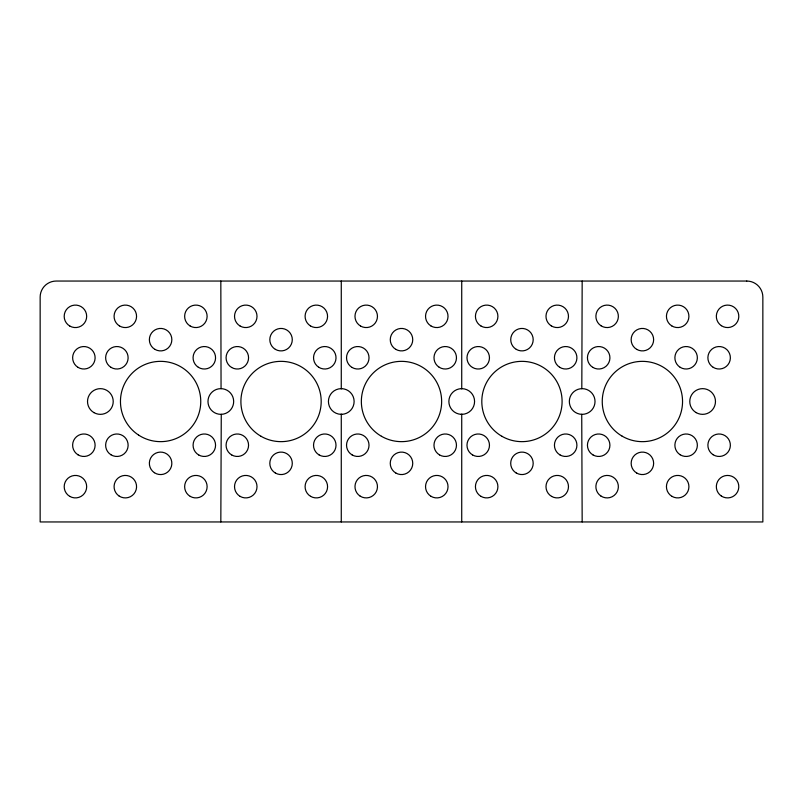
<?xml version="1.0" encoding="UTF-8"?>
<svg xmlns="http://www.w3.org/2000/svg" width="803" height="803" viewBox="0 0 803 803"><rect width="100%" height="100%" fill="white"/><g stroke="black" fill="none" stroke-linecap="round" stroke-linejoin="round"><path stroke-width="1.2" d="M220.825 281.05L221.056 388.652M340.914 388.662L341.506 388.652A12.848 12.848 0 0 1 354.123 401.39A12.848 12.848 0 0 1 341.717 414.338L340.833 414.338A12.848 12.848 0 0 1 328.427 401.39A12.848 12.848 0 0 1 341.044 388.652L341.636 388.662M461.364 388.662L461.956 388.652A12.848 12.848 0 0 1 474.573 401.39A12.848 12.848 0 0 1 462.167 414.338L461.283 414.338A12.848 12.848 0 0 1 448.877 401.39A12.848 12.848 0 0 1 461.494 388.652L462.086 388.662M221.397 414.338L220.825 414.338A12.848 12.848 0 0 1 209.623 395.206A12.848 12.848 0 0 1 231.796 394.815A12.848 12.848 0 0 1 221.267 414.338L220.825 521.95M340.703 414.338L341.847 414.338M461.153 414.338L462.297 414.338M581.814 388.662L582.175 281.05M581.603 414.338L582.175 414.338A12.848 12.848 0 0 0 593.377 395.206A12.848 12.848 0 0 0 571.204 394.815A12.848 12.848 0 0 0 581.733 414.338L582.175 521.95M461.725 281.05L461.725 388.662M461.725 414.338L461.725 521.95M341.275 281.05L341.275 388.662M341.275 414.338L341.275 521.95M746.79 281.05L56.21 281.05A16.06 16.06 0 0 0 40.15 297.11L40.15 521.95L762.85 521.95L762.85 297.11A16.06 16.06 0 0 0 746.79 281.05M680.201 367.332A11.242 11.242 0 0 0 697.355 358.128A11.242 11.242 0 0 0 680.814 347.87A11.242 11.242 0 0 0 680.201 367.332M696.201 412.632A12.848 12.848 0 0 0 715.473 401.5A12.848 12.848 0 0 0 696.201 390.368A12.848 12.848 0 0 0 696.201 412.632M636.779 349.405A11.242 11.242 0 0 0 653.642 339.669A11.242 11.242 0 0 0 636.779 329.933A11.242 11.242 0 0 0 636.779 349.405M600.895 496.033A11.242 11.242 0 0 0 618.34 487.381A11.242 11.242 0 0 0 602.12 476.601A11.242 11.242 0 0 0 600.895 496.033M593.056 454.96A11.242 11.242 0 0 0 609.919 445.223A11.242 11.242 0 0 0 593.056 435.487A11.242 11.242 0 0 0 593.056 454.96M592.815 367.372A11.242 11.242 0 0 0 609.919 358.058A11.242 11.242 0 0 0 593.307 347.91A11.242 11.242 0 0 0 592.815 367.372M713.205 367.332A11.242 11.242 0 0 0 730.369 358.128A11.242 11.242 0 0 0 713.817 347.87A11.242 11.242 0 0 0 713.205 367.332M671.76 325.888A11.242 11.242 0 0 0 688.914 316.683A11.242 11.242 0 0 0 672.362 306.425A11.242 11.242 0 0 0 671.76 325.888M601.056 325.797A11.242 11.242 0 0 0 618.35 316.854A11.242 11.242 0 0 0 601.959 306.344A11.242 11.242 0 0 0 601.056 325.797M721.365 325.697A11.242 11.242 0 0 0 738.79 317.014A11.242 11.242 0 0 0 722.559 306.264A11.242 11.242 0 0 0 721.365 325.697M721.365 496.043A11.242 11.242 0 0 0 738.79 487.361A11.242 11.242 0 0 0 722.559 476.611A11.242 11.242 0 0 0 721.365 496.043M680.201 454.779A11.242 11.242 0 0 0 697.355 445.575A11.242 11.242 0 0 0 680.814 435.316A11.242 11.242 0 0 0 680.201 454.779M636.779 473.067A11.242 11.242 0 0 0 653.642 463.331A11.242 11.242 0 0 0 636.779 453.595A11.242 11.242 0 0 0 636.779 473.067M622.094 436.139A40.15 40.15 0 0 0 682.55 401.761A40.15 40.15 0 0 0 622.556 366.6A40.15 40.15 0 0 0 622.094 436.139M713.144 454.739A11.242 11.242 0 0 0 730.359 445.655A11.242 11.242 0 0 0 713.887 435.276A11.242 11.242 0 0 0 713.144 454.739M671.981 496.364A11.242 11.242 0 0 0 688.924 486.759A11.242 11.242 0 0 0 672.131 476.892A11.242 11.242 0 0 0 671.981 496.364M472.596 454.95A11.242 11.242 0 0 0 489.469 445.233A11.242 11.242 0 0 0 472.616 435.477A11.242 11.242 0 0 0 472.596 454.95M481.007 326.038A11.242 11.242 0 0 0 497.91 316.382A11.242 11.242 0 0 0 481.097 306.565A11.242 11.242 0 0 0 481.007 326.038M559.952 454.899A11.242 11.242 0 0 0 576.915 445.344A11.242 11.242 0 0 0 560.153 435.427A11.242 11.242 0 0 0 559.952 454.899M516.259 473.027A11.242 11.242 0 0 0 533.192 463.411A11.242 11.242 0 0 0 516.399 453.554A11.242 11.242 0 0 0 516.259 473.027M501.875 436.27A40.15 40.15 0 0 0 562.1 401.5A40.15 40.15 0 0 0 501.875 366.73A40.15 40.15 0 0 0 501.875 436.27M472.545 367.483A11.242 11.242 0 0 0 489.469 357.847A11.242 11.242 0 0 0 472.666 348.01A11.242 11.242 0 0 0 472.545 367.483M481.047 496.405A11.242 11.242 0 0 0 497.91 486.668A11.242 11.242 0 0 0 481.047 476.932A11.242 11.242 0 0 0 481.047 496.405M551.611 496.405A11.242 11.242 0 0 0 568.474 486.668A11.242 11.242 0 0 0 551.611 476.932A11.242 11.242 0 0 0 551.611 496.405M551.31 325.888A11.242 11.242 0 0 0 568.464 316.683A11.242 11.242 0 0 0 551.912 306.425A11.242 11.242 0 0 0 551.31 325.888M516.269 349.365A11.242 11.242 0 0 0 533.192 339.739A11.242 11.242 0 0 0 516.389 329.903A11.242 11.242 0 0 0 516.269 349.365M559.611 367.242A11.242 11.242 0 0 0 576.905 358.299A11.242 11.242 0 0 0 560.504 347.799A11.242 11.242 0 0 0 559.611 367.242M352.146 454.95A11.242 11.242 0 0 0 369.019 445.233A11.242 11.242 0 0 0 352.166 435.477A11.242 11.242 0 0 0 352.146 454.95M360.557 326.038A11.242 11.242 0 0 0 377.46 316.382A11.242 11.242 0 0 0 360.647 306.565A11.242 11.242 0 0 0 360.557 326.038M439.502 454.899A11.242 11.242 0 0 0 456.465 445.344A11.242 11.242 0 0 0 439.703 435.427A11.242 11.242 0 0 0 439.502 454.899M395.809 473.027A11.242 11.242 0 0 0 412.742 463.411A11.242 11.242 0 0 0 395.949 453.554A11.242 11.242 0 0 0 395.809 473.027M381.425 436.27A40.15 40.15 0 0 0 441.65 401.5A40.15 40.15 0 0 0 381.425 366.73A40.15 40.15 0 0 0 381.425 436.27M352.095 367.483A11.242 11.242 0 0 0 369.019 357.847A11.242 11.242 0 0 0 352.216 348.01A11.242 11.242 0 0 0 352.095 367.483M360.156 496.134A11.242 11.242 0 0 0 377.45 487.19A11.242 11.242 0 0 0 361.059 476.681A11.242 11.242 0 0 0 360.156 496.134M431 496.314A11.242 11.242 0 0 0 448.024 486.859A11.242 11.242 0 0 0 431.321 476.841A11.242 11.242 0 0 0 431 496.314M430.86 325.888A11.242 11.242 0 0 0 448.014 316.683A11.242 11.242 0 0 0 431.462 306.425A11.242 11.242 0 0 0 430.86 325.888M395.819 349.365A11.242 11.242 0 0 0 412.742 339.739A11.242 11.242 0 0 0 395.939 329.903A11.242 11.242 0 0 0 395.819 349.365M439.161 367.242A11.242 11.242 0 0 0 456.455 358.299A11.242 11.242 0 0 0 440.054 347.799A11.242 11.242 0 0 0 439.161 367.242M231.696 454.95A11.242 11.242 0 0 0 248.569 445.233A11.242 11.242 0 0 0 231.716 435.477A11.242 11.242 0 0 0 231.696 454.95M240.107 326.038A11.242 11.242 0 0 0 257.01 316.382A11.242 11.242 0 0 0 240.197 306.565A11.242 11.242 0 0 0 240.107 326.038M319.052 454.899A11.242 11.242 0 0 0 336.015 445.344A11.242 11.242 0 0 0 319.253 435.427A11.242 11.242 0 0 0 319.052 454.899M275.359 473.027A11.242 11.242 0 0 0 292.292 463.411A11.242 11.242 0 0 0 275.499 453.554A11.242 11.242 0 0 0 275.359 473.027M260.975 436.27A40.15 40.15 0 0 0 321.2 401.5A40.15 40.15 0 0 0 260.975 366.73A40.15 40.15 0 0 0 260.975 436.27M231.645 367.483A11.242 11.242 0 0 0 248.569 357.847A11.242 11.242 0 0 0 231.766 348.01A11.242 11.242 0 0 0 231.645 367.483M240.147 496.405A11.242 11.242 0 0 0 257.01 486.668A11.242 11.242 0 0 0 240.147 476.932A11.242 11.242 0 0 0 240.147 496.405M310.55 496.314A11.242 11.242 0 0 0 327.574 486.859A11.242 11.242 0 0 0 310.871 476.841A11.242 11.242 0 0 0 310.55 496.314M310.41 325.888A11.242 11.242 0 0 0 327.564 316.683A11.242 11.242 0 0 0 311.012 306.425A11.242 11.242 0 0 0 310.41 325.888M275.369 349.365A11.242 11.242 0 0 0 292.292 339.739A11.242 11.242 0 0 0 275.489 329.903A11.242 11.242 0 0 0 275.369 349.365M318.711 367.242A11.242 11.242 0 0 0 336.005 358.299A11.242 11.242 0 0 0 319.604 347.799A11.242 11.242 0 0 0 318.711 367.242M69.791 326.058A11.242 11.242 0 0 0 86.674 316.342A11.242 11.242 0 0 0 69.821 306.585A11.242 11.242 0 0 0 69.791 326.058M119.175 496.083A11.242 11.242 0 0 0 136.55 487.291A11.242 11.242 0 0 0 120.239 476.641A11.242 11.242 0 0 0 119.175 496.083M78.011 454.819A11.242 11.242 0 0 0 95.105 445.494A11.242 11.242 0 0 0 78.493 435.346A11.242 11.242 0 0 0 78.011 454.819M69.791 496.395A11.242 11.242 0 0 0 86.674 486.688A11.242 11.242 0 0 0 69.821 476.932A11.242 11.242 0 0 0 69.791 496.395M154.979 349.405A11.242 11.242 0 0 0 171.842 339.669A11.242 11.242 0 0 0 154.979 329.933A11.242 11.242 0 0 0 154.979 349.405M110.955 367.332A11.242 11.242 0 0 0 128.119 358.128A11.242 11.242 0 0 0 111.567 347.87A11.242 11.242 0 0 0 110.955 367.332M198.331 367.292A11.242 11.242 0 0 0 215.555 358.208A11.242 11.242 0 0 0 199.074 347.84A11.242 11.242 0 0 0 198.331 367.292M138.608 435.085A40.15 40.15 0 0 0 200.69 403.758A40.15 40.15 0 0 0 142.512 365.656A40.15 40.15 0 0 0 138.608 435.085M154.377 472.696A11.242 11.242 0 0 0 171.822 464.034A11.242 11.242 0 0 0 155.601 453.263A11.242 11.242 0 0 0 154.377 472.696M119.396 325.888A11.242 11.242 0 0 0 136.56 316.683A11.242 11.242 0 0 0 120.008 306.425A11.242 11.242 0 0 0 119.396 325.888M77.951 367.332A11.242 11.242 0 0 0 95.105 358.128A11.242 11.242 0 0 0 78.564 347.87A11.242 11.242 0 0 0 77.951 367.332M110.955 454.779A11.242 11.242 0 0 0 128.119 445.575A11.242 11.242 0 0 0 111.567 435.316A11.242 11.242 0 0 0 110.955 454.779M93.951 412.632A12.848 12.848 0 0 0 113.223 401.5A12.848 12.848 0 0 0 93.951 390.368A12.848 12.848 0 0 0 93.951 412.632M190.261 496.405A11.242 11.242 0 0 0 207.124 486.668A11.242 11.242 0 0 0 190.261 476.932A11.242 11.242 0 0 0 190.261 496.405M198.702 454.96A11.242 11.242 0 0 0 215.565 445.223A11.242 11.242 0 0 0 198.702 435.487A11.242 11.242 0 0 0 198.702 454.96M190.1 325.968A11.242 11.242 0 0 0 207.124 316.512A11.242 11.242 0 0 0 190.421 306.505A11.242 11.242 0 0 0 190.1 325.968"/></g></svg>
